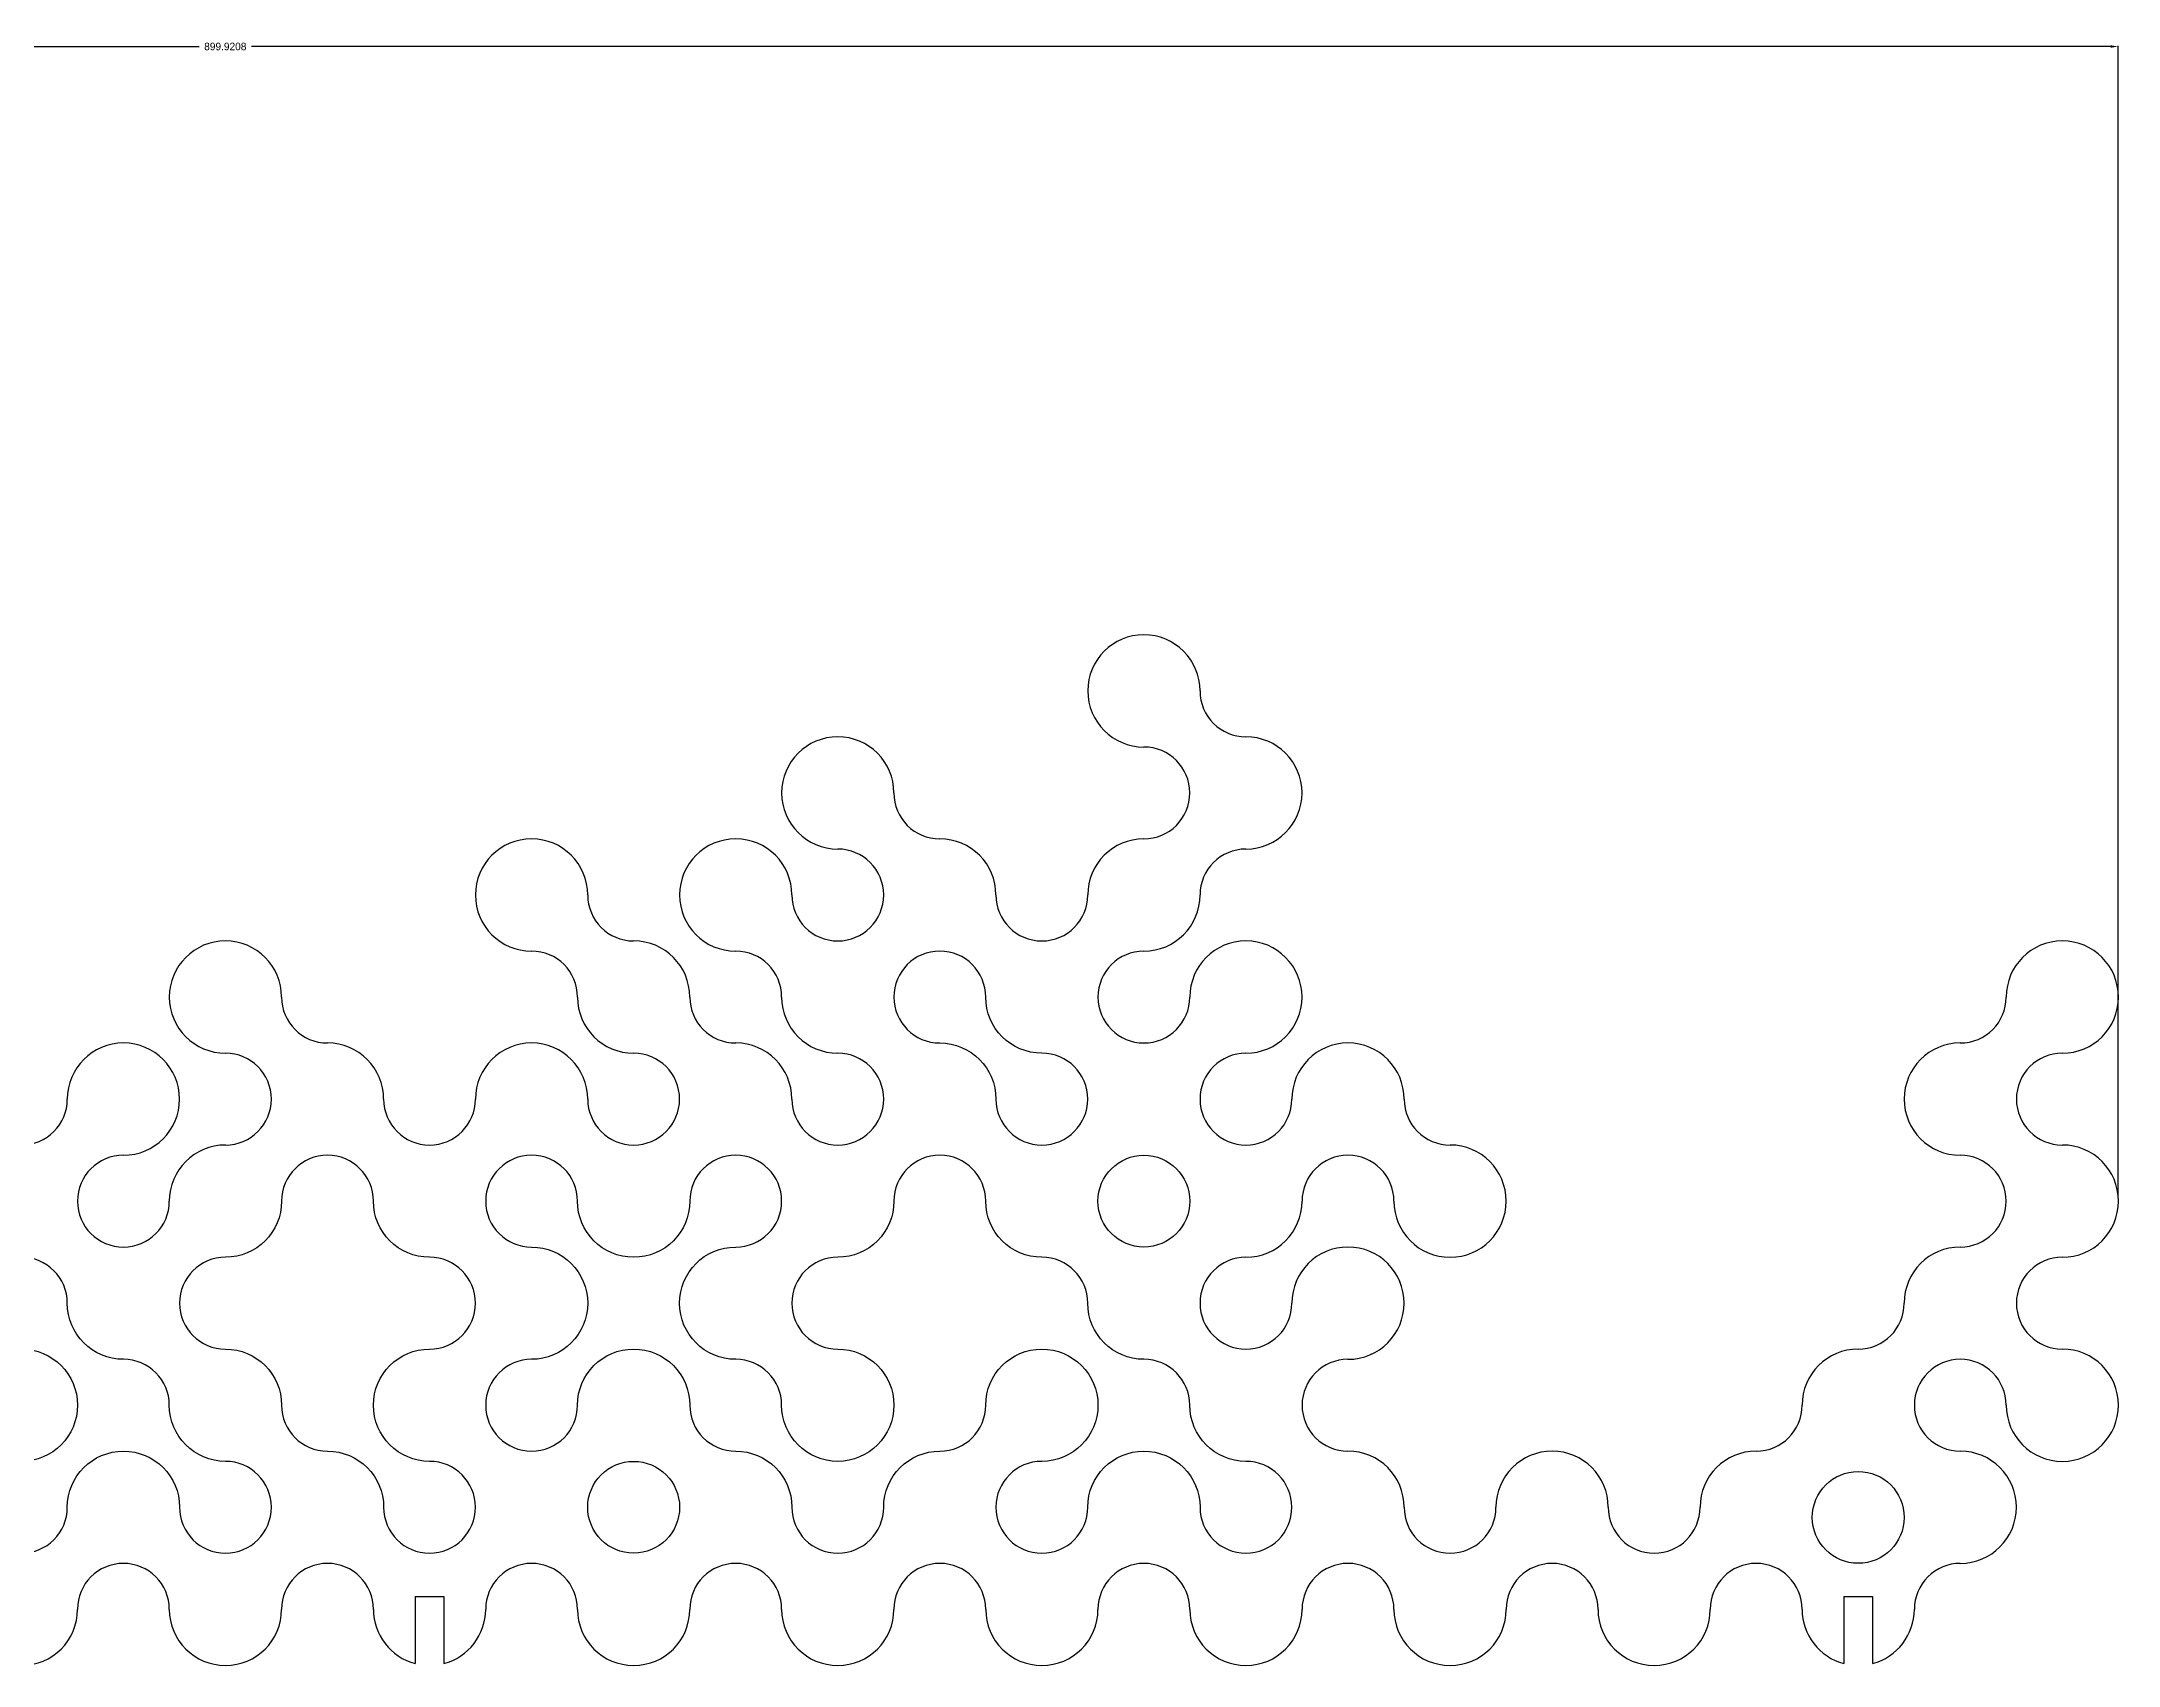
# Model space of a CAD drawing. Header units: millimetres. Extents: x -36 to 1091, y 109 to 1162.
# Drawn here: x 596.8 to 1090.6, y 775.7 to 1161.7 of the extents above; entities that cross this region are included whole.
import ezdxf

# ---------------------------------------------------------------- set-up
doc = ezdxf.new("R2010")
doc.units = ezdxf.units.MM
doc.layers.add('Externo1', color=5, linetype='Continuous')
doc.layers.add('Interno1', color=1, linetype='Continuous')
doc.dimstyles.get("Standard").update_dxf_attribs({"dimtxt": 0.18, "dimasz": 0.18, "dimexe": 0.18, "dimexo": 0.0625, "dimgap": 0.09, "dimtad": 0, "dimtih": 1, "dimtoh": 1, "dimdec": 4, "dimzin": 0, "dimdsep": 46, "dimtxsty": 'Standard', "dimcen": 0.09, "dimadec": 0, "dimazin": 0, "dimtfac": 1, "dimtdec": 4, "dimtofl": 0, "dimtmove": 0, "dimatfit": 3, "dimfxl": 1, "dimtolj": 1, "dimtzin": 0, "dimarcsym": 0})

# ---------------------------------------------------------------- blocks, each defined once
blk = doc.blocks.new('*D12')
at = {"layer": 'Defpoints', "color": 0}
for p in [(1090.49, 1160.55), (1090.49, 887.53), (190.57, 789.04)]:
    blk.add_point(p, dxfattribs=at)
at = {"layer": 'Externo1', "color": 0, "lineweight": -2}
for p, q in [((190.57, 789.1), (190.57, 1160.73)), ((192.37, 1160.55), (634.29, 1160.55)), ((1088.69, 1160.55), (646.77, 1160.55)), ((1090.49, 887.59), (1090.49, 1160.73))]:
    blk.add_line(p, q, dxfattribs=at)
at = {"layer": 'Externo1', "color": 0}
for points in [[(192.37, 1160.85), (192.37, 1160.25), (190.57, 1160.55)], [(1088.69, 1160.85), (1088.69, 1160.25), (1090.49, 1160.55)]]:
    blk.add_solid(points, dxfattribs=at)
at = {"layer": 'Externo1', "color": 0, "insert": (640.53, 1160.55), "char_height": 1.8, "attachment_point": 5}
blk.add_mtext('\\A1;899.9208', dxfattribs=at)

msp = doc.modelspace()

# ---------------------------------------------------------------- linework, layer by layer
at = {"layer": 'Externo1', "color": 3}
for p, q in [((685.68357, 792.07283), (685.68357, 776.13865)), ((685.68357, 792.07283), (692.48357, 792.07283)), ((692.48357, 792.07283), (692.48357, 776.13865)), ((1025.30621, 792.07283), (1025.30621, 776.13865)), ((1025.30621, 792.07283), (1032.10621, 792.07283)), ((1032.10621, 792.07283), (1032.10621, 776.13865))]:
    msp.add_line(p, q, dxfattribs=at)
at = {"layer": 'Externo1'}
for centre, radius, start, end in [((858.89489, 1007.36933), 13.34232, 0, 270), ((883.15365, 1007.36933), 10.91644, 180, 270), ((786.11861, 983.11057), 13.34232, 0, 270), ((858.89489, 983.11057), 10.91644, 270, 90), ((883.15365, 983.11057), 13.34232, 270, 90), ((810.37737, 983.11057), 10.91644, 180, 270), ((713.34233, 958.85181), 13.34232, 0, 270), ((761.85985, 958.85181), 13.34232, 0, 270), ((786.11861, 958.85181), 10.91644, 0, 90), ((810.37737, 958.85181), 13.34232, 0, 90), ((858.89489, 958.85181), 13.34232, 90, 180), ((883.15365, 958.85181), 10.91644, 90, 180), ((737.60109, 958.85181), 10.91644, 180, 270), ((786.11861, 958.85181), 10.91644, 180, 270), ((786.11861, 958.85181), 10.91644, 270, 0), ((834.63613, 958.85181), 10.91644, 180, 270), ((834.63613, 958.85181), 10.91644, 270, 0), ((858.89489, 958.85181), 13.34232, 270, 0), ((640.56605, 934.59305), 13.34232, 0, 270), ((713.34233, 934.59305), 10.91644, 0, 90), ((737.60109, 934.59305), 13.34232, 0, 90), ((761.85985, 934.59305), 10.91644, 0, 90), ((858.89489, 934.59305), 10.91644, 90, 180), ((883.15365, 934.59305), 13.34232, 270, 180), ((1077.22373, 934.59305), 13.34232, 270, 180), ((664.82481, 934.59305), 10.91644, 180, 270), ((737.60109, 934.59305), 13.34232, 180, 270), ((761.85985, 934.59305), 10.91644, 180, 270), ((786.11861, 934.59305), 13.34232, 180, 270), ((858.89489, 934.59305), 10.91644, 180, 270), ((858.89489, 934.59305), 10.91644, 270, 0), ((1052.96497, 934.59305), 10.91644, 270, 0), ((616.30729, 910.33429), 13.34232, 270, 180), ((664.82481, 910.33429), 13.34232, 0, 90), ((713.34233, 910.33429), 13.34232, 0, 180), ((761.85985, 910.33429), 13.34232, 0, 90), ((907.41241, 910.33429), 13.34232, 0, 180), ((1052.96497, 910.33429), 13.34232, 90, 269.9999942), ((640.56605, 910.33429), 10.91644, 270, 90), ((737.60109, 910.33429), 10.91644, 180, 90), ((786.11861, 910.33429), 10.91644, 180, 90), ((883.15365, 910.33429), 10.91644, 90, 180), ((1077.22373, 910.33429), 10.91644, 90, 270), ((592.04853, 910.33429), 10.91644, 180, 0), ((689.08357, 910.33429), 10.91644, 180, 0), ((883.15365, 910.33429), 10.91644, 180, 270), ((883.15365, 910.33429), 10.91644, 270, 0), ((931.67117, 910.33429), 10.91644, 180, 270), ((640.56605, 886.07553), 13.34232, 90, 180), ((931.67117, 886.07553), 13.34232, 180, 90), ((1077.22373, 886.07553), 13.34232, 270, 90), ((616.30729, 886.07553), 10.91644, 90, 0), ((907.41241, 886.07553), 10.91644, 90, 180), ((907.41241, 886.07553), 10.91644, 0, 90), ((1052.96497, 886.07553), 10.91644, 270.0000061, 89.9999939), ((883.15365, 886.07553), 13.34232, 270, 0), ((907.41241, 861.81677), 13.34232, 270, 180), ((1052.96497, 861.81677), 13.34232, 90.0000058, 180), ((883.15365, 861.81677), 10.91644, 90, 180), ((1077.22373, 861.81677), 10.91644, 90, 270), ((883.15365, 861.81677), 10.91644, 180, 270), ((883.15365, 861.81677), 10.91644, 270, 0), ((1028.70621, 861.81677), 10.91644, 270, 360), ((1028.70621, 837.55801), 13.34232, 90, 180), ((1077.22373, 837.55801), 13.34232, 180, 90), ((907.41241, 837.55801), 10.91644, 90, 180), ((1052.96497, 837.55801), 10.91644, 360, 270), ((907.41241, 837.55801), 10.91644, 180, 270), ((1004.44745, 837.55801), 10.91644, 270, 0), ((907.41241, 813.29925), 13.34232, 0, 90), ((955.92993, 813.29925), 13.34232, 0, 180), ((1004.44745, 813.29925), 13.34232, 90, 180), ((1052.96497, 813.29925), 13.34232, 270.0108172, 90), ((931.67117, 813.29925), 10.91644, 180, 0), ((980.18869, 813.29925), 10.91644, 180, 0), ((616.30729, 789.04049), 10.91644, 0, 180), ((664.82481, 789.04049), 10.91644, 0, 180), ((713.34233, 789.04049), 10.91644, 360, 180), ((761.85985, 789.04049), 10.91644, 0, 180), ((810.37737, 789.04049), 10.91644, 0, 180), ((858.89489, 789.04049), 10.91644, 0, 180), ((907.41241, 789.04049), 10.91644, 0, 180), ((955.92993, 789.04049), 10.91644, 0, 180), ((1004.44745, 789.04049), 10.91644, 0, 180), ((1052.96497, 789.04049), 10.91644, 89.9867789, 180), ((592.04853, 789.04049), 13.34232, 180, 0), ((640.56605, 789.04049), 13.34232, 180, 0), ((689.08357, 789.04049), 13.34232, 180, 255.2365896), ((689.08357, 789.04049), 13.34232, 284.7634104, 0), ((737.60109, 789.04049), 13.34232, 180, 0), ((786.11861, 789.04049), 13.34232, 180, 0), ((834.63613, 789.04049), 13.34232, 180, 0), ((883.15365, 789.04049), 13.34232, 180, 0), ((931.67117, 789.04049), 13.34232, 180, 0), ((980.18869, 789.04049), 13.34232, 180, 0), ((1028.70621, 789.04049), 13.34232, 180, 255.2365896), ((1028.70621, 789.04049), 13.34232, 284.7634104, 0)]:
    msp.add_arc(centre, radius, start, end, dxfattribs=at)
at = {"layer": 'Interno1'}
for points in [[(810.37737, 923.67661, -0.414213562), (823.71969, 910.33429, 0.414213562), (834.63613, 899.41785, 0.414213562), (845.55257, 910.33429, 0.414213562), (834.63613, 921.25073, -0.414213562), (821.29381, 934.59305, 0.414213562), (810.37737, 945.50949, 0.414213562), (799.46093, 934.59305, 0.414213562)], [(689.08357, 872.73321, -0.414213562), (675.74125, 886.07553, 1), (653.90837, 886.07553, -0.414213562), (640.56605, 872.73321, 1), (640.56605, 850.90033, -0.414213562), (653.90837, 837.55801, 0.414213562), (664.82481, 826.64157, -0.414213562), (678.16713, 813.29925, 2.414213562), (689.08357, 824.21569, -1), (689.08357, 850.90033, 1)], [(834.63613, 872.73321, -0.414213562), (821.29381, 886.07553, 1), (799.46093, 886.07553, -0.414213562), (786.11861, 872.73321, 1), (786.11861, 850.90033, -2.414213562), (772.77629, 837.55801, 0.414213562), (761.85985, 848.47445, -1), (761.85985, 875.15909, 2.414213562), (750.94341, 886.07553, -1), (724.25877, 886.07553, 2.414213562), (713.34233, 875.15909, -1), (713.34233, 848.47445, 2.414213562), (724.25877, 837.55801, -1), (750.94341, 837.55801, 0.414213562), (761.85985, 826.64157, -0.414213562), (775.20217, 813.29925, 1), (797.03505, 813.29925, -0.414213562), (810.37737, 826.64157, 0.414213562), (821.29381, 837.55801, -2.414213562), (834.63613, 824.21569, 0.414213562), (823.71969, 813.29925, 1), (845.55257, 813.29925, -1), (872.23721, 813.29925, 1), (894.07009, 813.29925, 0.414213562), (883.15365, 824.21569, -0.414213562), (869.81133, 837.55801, 0.414213562), (858.89489, 848.47445, -0.414213562), (845.55257, 861.81677, 0.414213562)], [(616.30729, 848.47445, -0.414213562), (602.96497, 861.81677, 1), (581.13209, 861.81677, -0.414213562), (567.78977, 848.47445, 2.414213562), (578.70621, 837.55801, -2.414213562), (592.04853, 824.21569, 2.414213562), (602.96497, 813.29925, -1), (629.64961, 813.29925, 2.414213562), (640.56605, 824.21569, -0.414213562), (627.22373, 837.55801, 0.414213562)]]:
    msp.add_lwpolyline(points, format="xyb", close=True, dxfattribs=at)
for centre in [(858.89489, 886.07553), (737.60109, 813.29925), (1028.70621, 810.90341)]:
    msp.add_circle(centre, 10.91644, dxfattribs=at)

# ---------------------------------------------------------------- dimensions: what is measured, and where the dimension line sits
at = {"layer": 'Externo1', "color": 3}
dim = msp.add_linear_dim(base=(1090.48686, 1160.55289), p1=(190.56605, 789.04049), p2=(1090.48686, 887.52703), dimstyle='Standard', override={"dimtxt": 1.8, "dimasz": 1.8}, dxfattribs=at)
dim.commit()
dim.dimension.update_dxf_attribs({"geometry": '*D12', "text_midpoint": (640.52645, 1160.55289)})

doc.saveas('drawing.dxf')
